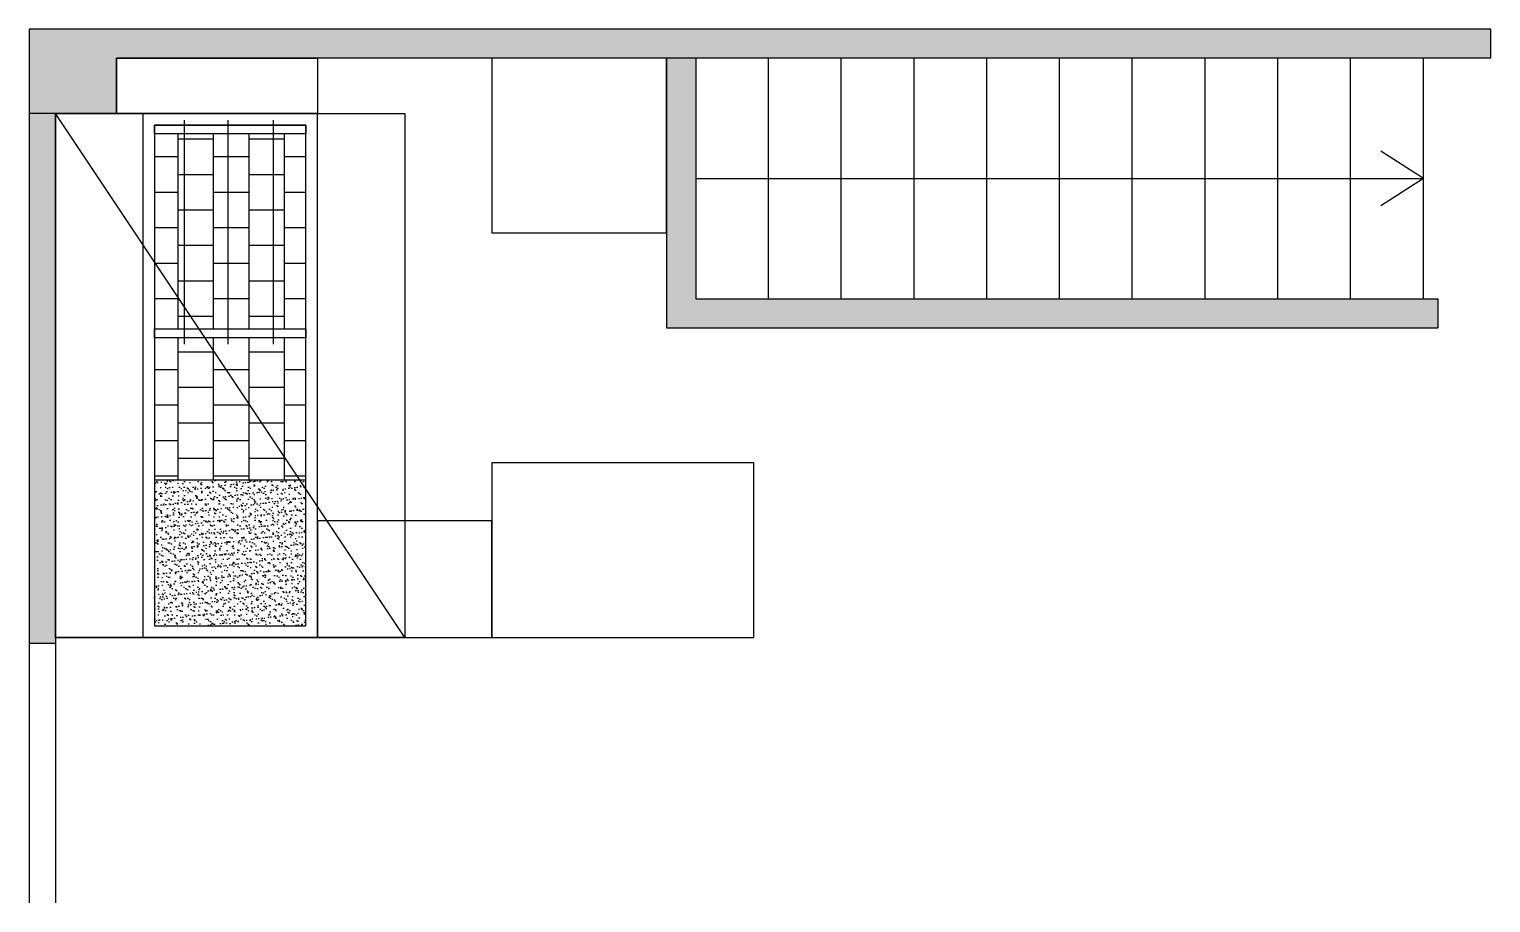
# Model space of a CAD drawing. Header units: millimetres. Extents: x 527230 to 534999, y 4569494 to 4575436.
# Drawn here: x 527230 to 527732, y 4571957 to 4572257 of the extents above; entities that cross this region are included whole.
import ezdxf

# ---------------------------------------------------------------- set-up
doc = ezdxf.new("R2010")
doc.units = ezdxf.units.MM
doc.layers.add('HM-X-Pafta', color=7, linetype='Continuous')
doc.layers.add('HM-X-TaramaBetonarme', color=8, linetype='Continuous')

msp = doc.modelspace()

# ---------------------------------------------------------------- hatches: boundary and pattern name
at = {"layer": 'HM-X-TaramaBetonarme'}
h = msp.add_hatch(color=253, dxfattribs=at)
h.dxf.hatch_style = 1
h.paths.add_polyline_path([(527732.39, 4572257.42), (527230.22, 4572257.42), (527230.22, 4572228.42), (527260.22, 4572228.42), (527260.22, 4572247.42), (527329.22, 4572247.42), (527732.39, 4572247.42)])
h.paths.add_polyline_path([(527714.22, 4572164.78), (527459.22, 4572164.78), (527459.22, 4572247.42), (527449.22, 4572247.42), (527449.22, 4572154.78), (527714.22, 4572154.78)])
h = msp.add_hatch(color=120, dxfattribs=at)
h.dxf.hatch_style = 1
h.paths.add_polyline_path([(527239.22, 4572228.42), (527230.22, 4572228.42), (527230.22, 4572046.42), (527239.22, 4572046.42)])
h = msp.add_hatch(dxfattribs=at)
h.set_pattern_fill('AR-B88', color=256, scale=0.06, angle=90)
h.set_pattern_definition([(90, (160.23, -12.026), (-12.192, 7e-16), []), (180, (160.2296, -12.0265), (-12.192, -6.096), [12.192, -12.192])])
h.paths.add_polyline_path([(527283.48, 4572221.42), (527273.22, 4572221.42), (527273.22, 4572154.42), (527283.48, 4572154.42)])
h.paths.add_polyline_path([(527298.49, 4572221.42), (527283.48, 4572221.42), (527283.48, 4572154.42), (527298.49, 4572154.42)])
h.paths.add_polyline_path([(527314.05, 4572221.42), (527298.49, 4572221.42), (527298.49, 4572154.42), (527314.05, 4572154.42)])
h.paths.add_polyline_path([(527325.22, 4572221.42), (527314.05, 4572221.42), (527314.05, 4572154.42), (527325.22, 4572154.42)])
h.paths.add_polyline_path([(527325.22, 4572151.42), (527273.22, 4572151.42), (527273.22, 4572102.42), (527325.22, 4572102.42)])
h = msp.add_hatch(dxfattribs=at)
h.set_pattern_fill('AR-SAND', color=256, scale=0.06, angle=0.001)
h.set_pattern_definition([(37.501, (160.2296, -12.0265), (-0.096053129, 2.936477748), [0, -2.31648, 0, -2.5908, 0, -2.4765]), (7.501, (160.2296, -12.0265), (2.6970646327, 4.3009976767), [0, -1.24968, 0, -2.08788, 0, -0.8001]), (327.501, (158.355, -12.0265), (4.7459540702, 0.0087059406), [0, -0.762, 0, -2.7432, 0, -3.5814]), (317.501, (158.355, -12.0265), (4.581315369, 1.3376558988), [0, -0.381, 0, -1.79832, 0, -2.0574])])
h.paths.add_polyline_path([(527325.22, 4572102.42), (527273.22, 4572102.42), (527273.22, 4572052.42), (527325.22, 4572052.42)])

# ---------------------------------------------------------------- linework, layer by layer
at = {"layer": 'HM-X-Pafta'}
for p, q in [((527230.22, 4572257.42), (527230.22, 4571957.22)), ((527732.39, 4572257.42), (527230.22, 4572257.42)), ((527732.39, 4572247.42), (527732.39, 4572257.42)), ((527732.39, 4572247.42), (527260.22, 4572247.42)), ((527260.22, 4572247.42), (527260.22, 4572228.42)), ((527484.22, 4572164.78), (527484.22, 4572247.42)), ((527509.22, 4572164.78), (527509.22, 4572247.42)), ((527534.22, 4572164.78), (527534.22, 4572247.42)), ((527559.22, 4572164.78), (527559.22, 4572247.42)), ((527584.22, 4572164.78), (527584.22, 4572247.42)), ((527609.22, 4572164.78), (527609.22, 4572247.42)), ((527634.22, 4572164.78), (527634.22, 4572247.42)), ((527659.22, 4572164.78), (527659.22, 4572247.42)), ((527684.22, 4572164.78), (527684.22, 4572247.42)), ((527709.22, 4572164.78), (527709.22, 4572247.42)), ((527260.22, 4572228.42), (527230.22, 4572228.42)), ((527239.22, 4572228.42), (527239.22, 4571957.22)), ((527359.22, 4572048.42), (527239.22, 4572228.42)), ((527283.48, 4572226.22), (527283.48, 4572149.17)), ((527298.49, 4572226.22), (527298.49, 4572149.17)), ((527314.05, 4572226.22), (527314.05, 4572149.17)), ((527709.22, 4572206.1), (527694.63, 4572215.46)), ((527459.22, 4572206.1), (527709.22, 4572206.1)), ((527709.22, 4572206.1), (527694.63, 4572196.74)), ((527714.22, 4572164.78), (527714.22, 4572154.78)), ((527230.22, 4572046.42), (527239.22, 4572046.42))]:
    msp.add_line(p, q, dxfattribs=at)
for points in [[(527260.22, 4572247.42), (527329.22, 4572247.42), (527329.22, 4572228.42), (527260.22, 4572228.42)], [(527389.22, 4572187.42), (527449.22, 4572187.42), (527449.22, 4572247.42), (527389.22, 4572247.42)], [(527239.22, 4572048.42), (527329.22, 4572048.42), (527329.22, 4572228.42), (527239.22, 4572228.42)], [(527239.22, 4572228.42), (527359.22, 4572228.42), (527359.22, 4572048.42), (527239.22, 4572048.42)], [(527269.22, 4572048.42), (527329.22, 4572048.42), (527329.22, 4572228.42), (527269.22, 4572228.42)], [(527273.22, 4572052.42), (527325.22, 4572052.42), (527325.22, 4572224.42), (527273.22, 4572224.42)], [(527273.22, 4572224.42), (527325.22, 4572224.42), (527325.22, 4572221.42), (527273.22, 4572221.42)], [(527273.22, 4572154.42), (527325.22, 4572154.42), (527325.22, 4572151.42), (527273.22, 4572151.42)], [(527389.22, 4572048.42), (527479.22, 4572048.42), (527479.22, 4572108.42), (527389.22, 4572108.42)], [(527273.22, 4572052.42), (527325.22, 4572052.42), (527325.22, 4572102.42), (527273.22, 4572102.42)], [(527329.22, 4572048.42), (527389.22, 4572048.42), (527389.22, 4572088.42), (527329.22, 4572088.42)]]:
    msp.add_lwpolyline(points, close=True, dxfattribs=at)
for points in [[(527449.22, 4572247.42), (527449.22, 4572154.78), (527714.22, 4572154.78)], [(527459.22, 4572247.42), (527459.22, 4572164.78), (527714.22, 4572164.78)]]:
    msp.add_lwpolyline(points, dxfattribs=at)

doc.saveas('drawing.dxf')
